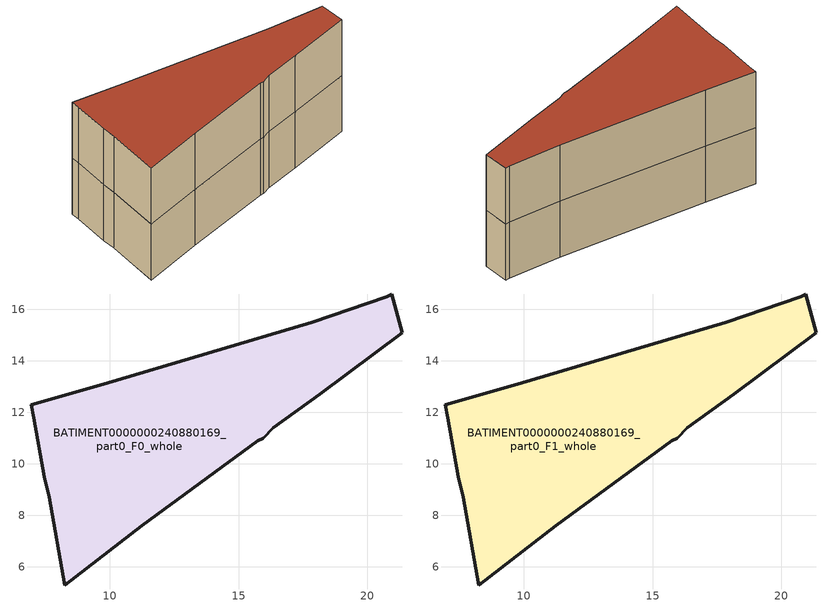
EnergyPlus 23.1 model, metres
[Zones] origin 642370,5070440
BATIMENT0000000240880169_part0_F0_whole
 floor ground (EU_floor_Construction): 20.96,16.6 21.36,15.1 18.15,12.7 16.35,11.4 15.95,11 15.75,10.9 11.25,7.59 8.24,5.29 7.65,8.7 7.45,9.5 7.05,11.8 6.95,12.3 9.75,13.1 17.85,15.5 20.76,16.5 z0
 wall outside (EU_wall_Construction): 6.95,12.3 7.05,11.8 7.45,9.5 7.65,8.7 8.24,5.29 11.25,7.59 15.75,10.9 15.95,11 16.35,11.4 18.15,12.7 21.36,15.1 20.96,16.6 20.76,16.5 17.85,15.5 9.75,13.1 6.95,12.3 z0:3
BATIMENT0000000240880169_part0_F1_whole
 floor to BATIMENT0000000240880169_part0_F0_whole (EU_floor_Construction): 20.96,16.6 21.36,15.1 18.15,12.7 16.35,11.4 15.95,11 15.75,10.9 11.25,7.59 8.24,5.29 7.65,8.7 7.45,9.5 7.05,11.8 6.95,12.3 9.75,13.1 17.85,15.5 20.76,16.5 z3
 wall outside (EU_wall_Construction): 6.95,12.3 7.05,11.8 7.45,9.5 7.65,8.7 8.24,5.29 11.25,7.59 15.75,10.9 15.95,11 16.35,11.4 18.15,12.7 21.36,15.1 20.96,16.6 20.76,16.5 17.85,15.5 9.75,13.1 6.95,12.3 z3:6
 roof outside (EU_roof_Construction): 15.95,11 16.35,11.4 18.15,12.7 21.36,15.1 20.96,16.6 20.76,16.5 17.85,15.5 9.75,13.1 6.95,12.3 7.05,11.8 7.45,9.5 7.65,8.7 8.24,5.29 11.25,7.59 15.75,10.9 z6
[Building]
EU S2 Campaign: North Axis=0; Terrain=City; Solar Distribution=FullExterior
[Site:Location]
Lyon-Bron: Latitude=45.75; Longitude=5; Time Zone=1; Elevation=198
[SizingPeriod:WeatherFileDays]
AnnualSizingPeriod: Begin Month=1; Begin Day of Month=1; End Month=12; End Day of Month=31; Day of Week for Start Day=Monday; Use Weather File Daylight Saving Period=No; Use Weather File Rain and Snow Indicators=No
[MATERIAL]
EU_InternalMass_Material: Roughness=MediumRough; Thickness=0.1; Conductivity=1; Density=1800; Specific Heat=900; Thermal Absorptance=0.9; Solar Absorptance=0.7; Visible Absorptance=0.7
[MATERIAL:NOMASS] Roughness=MediumRough; Thermal Absorptance=0.9; Solar Absorptance=0.7; Visible Absorptance=0.7
Name | Thermal Resistance
EU_wall_NoMass | 0.503714
EU_roof_NoMass | 0.959371
EU_floor_NoMass | 0.347222
[CONSTRUCTION]
EU_wall_Construction: EU_wall_NoMass
EU_roof_Construction: EU_roof_NoMass
EU_floor_Construction: EU_floor_NoMass
EU_InternalMass_Construction: EU_InternalMass_Material
[ZONE] Type=1; Multiplier=1; Ceiling Height=autocalculate; Floor Area=autocalculate; Part of Total Floor Area=Yes
Name | Volume
BATIMENT0000000240880169_part0_F0_whole | 186.676
BATIMENT0000000240880169_part0_F1_whole | 186.675
[INTERNALMASS] Construction=EU_InternalMass_Construction; Surface Area=62.2249
Name | Zone or ZoneList
BATIMENT0000000240880169_part0_F0_whole_EU_InternalMass | BATIMENT0000000240880169_part0_F0_whole
BATIMENT0000000240880169_part0_F1_whole_EU_InternalMass | BATIMENT0000000240880169_part0_F1_whole
[OTHEREQUIPMENT] Fuel Type=Electricity; Design Level Calculation Method=Watts/Area; Power per Zone Floor Area=1; Fraction Latent=0; Fraction Radiant=0; Fraction Lost=0; Carbon Dioxide Generation Rate=0; EndUse Subcategory=EU_Step8_InternalGains
Name | Zone or ZoneList or Space or SpaceList | Schedule
EU_Step8_InternalGain_BATIMENT0000000240880169_part0_F0_whole_f000 | BATIMENT0000000240880169_part0_F0_whole | EU_Step8_GainSchedule_BATIMENT0000000240880169_part0_F0_whole_f000
EU_Step8_InternalGain_BATIMENT0000000240880169_part0_F1_whole_f000 | BATIMENT0000000240880169_part0_F1_whole | EU_Step8_GainSchedule_BATIMENT0000000240880169_part0_F1_whole_f000
[ZONEVENTILATION:DESIGNFLOWRATE] Schedule=EU_AlwaysOn; Design Flow Rate Calculation Method=AirChanges/Hour; Air Changes per Hour=0.64; Ventilation Type=Natural; Fan Pressure Rise=0; Fan Total Efficiency=1; Constant Term Coefficient=1; Temperature Term Coefficient=0; Velocity Term Coefficient=0; Velocity Squared Term Coefficient=0; Minimum Indoor Temperature=-100; Maximum Indoor Temperature=100; Delta Temperature=-100; Minimum Outdoor Temperature=-100; Maximum Outdoor Temperature=100; Maximum Wind Speed=40
Name | Zone or ZoneList or Space or SpaceList
EU_ConstantAir_BATIMENT0000000240880169_part0_F0_whole | BATIMENT0000000240880169_part0_F0_whole
EU_ConstantAir_BATIMENT0000000240880169_part0_F1_whole | BATIMENT0000000240880169_part0_F1_whole
[HVACTEMPLATE:THERMOSTAT] Constant Heating Setpoint=20; Constant Cooling Setpoint=50
EU_HeatOnly_BATIMENT0000000240880169_part0_F0_whole; EU_HeatOnly_BATIMENT0000000240880169_part0_F1_whole
[HVACTEMPLATE:ZONE:IDEALLOADSAIRSYSTEM] System Availability Schedule=EU_AlwaysOn; Maximum Heating Supply Air Temperature=50; Minimum Cooling Supply Air Temperature=13; Maximum Heating Supply Air Humidity Ratio=0.0156; Minimum Cooling Supply Air Humidity Ratio=0.0077; Heating Limit=NoLimit; Cooling Limit=NoLimit; Heating Availability Schedule=EU_AlwaysOn; Cooling Availability Schedule=EU_CoolingOff; Dehumidification Control Type=ConstantSensibleHeatRatio; Cooling Sensible Heat Ratio=0.7; Dehumidification Setpoint=60; Humidification Control Type=None; Humidification Setpoint=30; Outdoor Air Method=None; Outdoor Air Flow Rate per Person=0.00944; Outdoor Air Flow Rate per Zone Floor Area=0; Outdoor Air Flow Rate per Zone=0; Demand Controlled Ventilation Type=None; Outdoor Air Economizer Type=NoEconomizer; Heat Recovery Type=None; Sensible Heat Recovery Effectiveness=0.7; Latent Heat Recovery Effectiveness=0.65
Name | Template Thermostat
BATIMENT0000000240880169_part0_F0_whole | EU_HeatOnly_BATIMENT0000000240880169_part0_F0_whole
BATIMENT0000000240880169_part0_F1_whole | EU_HeatOnly_BATIMENT0000000240880169_part0_F1_whole
[SIZING:ZONE] Zone Cooling Design Supply Air Temperature Input Method=SupplyAirTemperature; Zone Cooling Design Supply Air Temperature=13; Zone Heating Design Supply Air Temperature Input Method=SupplyAirTemperature; Zone Heating Design Supply Air Temperature=50; Zone Cooling Design Supply Air Humidity Ratio=0.008; Zone Heating Design Supply Air Humidity Ratio=0.008; Cooling Design Air Flow Method=DesignDay; Cooling Design Air Flow Rate=0; Cooling Minimum Air Flow per Zone Floor Area=0.000762; Cooling Minimum Air Flow=0; Cooling Minimum Air Flow Fraction=0.2; Heating Design Air Flow Method=DesignDay; Heating Design Air Flow Rate=0; Heating Maximum Air Flow per Zone Floor Area=0.002032; Heating Maximum Air Flow=0.141576; Heating Maximum Air Flow Fraction=0.3; Account for Dedicated Outdoor Air System=No; Dedicated Outdoor Air System Control Strategy=NeutralSupplyAir; Dedicated Outdoor Air Low Setpoint Temperature for Design=autosize; Dedicated Outdoor Air High Setpoint Temperature for Design=autosize; Zone Load Sizing Method=Sensible Load Only No Latent Load; Zone Latent Cooling Design Supply Air Humidity Ratio Input Method=HumidityRatioDifference; Zone Cooling Design Supply Air Humidity Ratio Difference=0.005; Zone Latent Heating Design Supply Air Humidity Ratio Input Method=HumidityRatioDifference; Zone Humidification Design Supply Air Humidity Ratio Difference=0.005
BATIMENT0000000240880169_part0_F0_whole; BATIMENT0000000240880169_part0_F1_whole
[SCHEDULE:CONSTANT]
Name | Hourly Value
EU_AlwaysOn | 1
EU_CoolingOff | 0
[SCHEDULE:FILE] Column Number=1; Rows to Skip at Top=0; Number of Hours of Data=8760; Column Separator=Comma; Interpolate to Timestep=No; Minutes per Item=60; Adjust Schedule for Daylight Savings=Yes
Name | File
EU_Step8_GainSchedule_BATIMENT0000000240880169_part0_F0_whole_f000 | C:\Users\o_iseri\Desktop\OpenUBEM\openubem\outputs\eu_evidence\EU-04\s3\s3_campaign\FR-LYO-HAUTCOEURPENTES\BATIMENT0000000240880169_part0\BATIMENT0000000240880169_part0_F0_whole_f000_gain.csv
EU_Step8_GainSchedule_BATIMENT0000000240880169_part0_F1_whole_f000 | C:\Users\o_iseri\Desktop\OpenUBEM\openubem\outputs\eu_evidence\EU-04\s3\s3_campaign\FR-LYO-HAUTCOEURPENTES\BATIMENT0000000240880169_part0\BATIMENT0000000240880169_part0_F1_whole_f000_gain.csv
